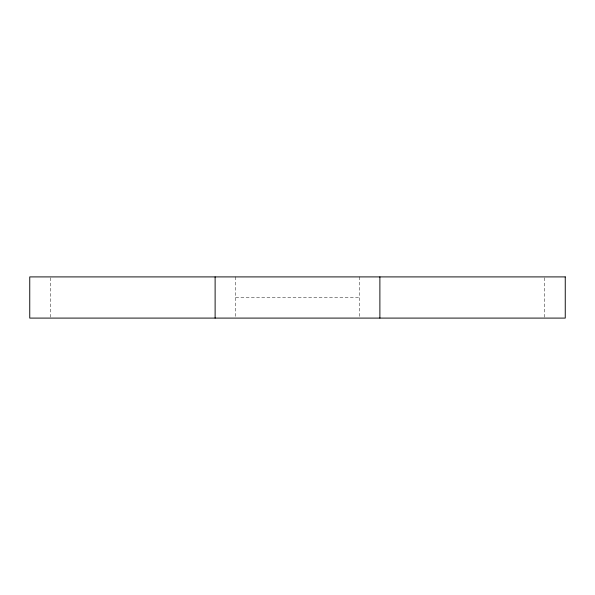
<?xml version="1.0" encoding="UTF-8"?>
<svg xmlns="http://www.w3.org/2000/svg" width="595" height="595" viewBox="0 0 595 595"><rect width="100%" height="100%" fill="white"/><g stroke="black" fill="none" stroke-linecap="round" stroke-linejoin="round"><path stroke-width="0.45" stroke-dasharray="2.98 2.23" d="M235.709 297.5L359.291 297.5M544.656 277.82L544.656 317.18M359.291 276.906L359.291 317.202M235.709 276.906L235.709 317.202M50.344 277.82L50.344 317.18"/><path stroke-width="0.89" d="M379.885 276.906L379.885 318.094M215.115 276.906L215.115 318.094M565.25 276.906L29.75 276.906L29.75 318.094L565.25 318.094L565.25 276.906"/></g></svg>
